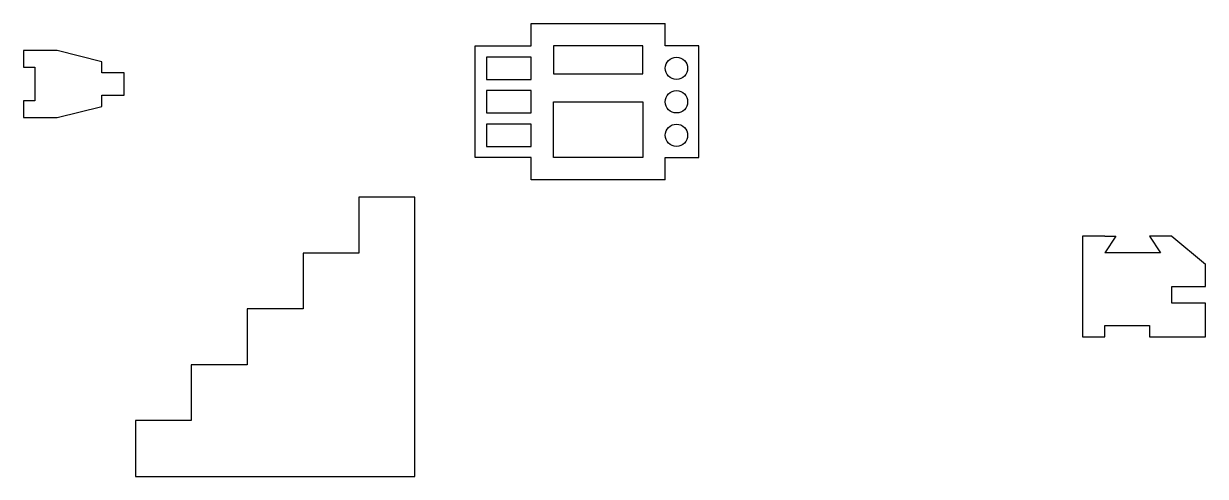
# Model space of a CAD drawing. Header units: millimetres. Extents: x 19343 to 21609, y 14027 to 14433.
# Drawn here: x 20552 to 21609, y 14027 to 14433 of the extents above; entities outside this region: 1.
import ezdxf

# ---------------------------------------------------------------- set-up
doc = ezdxf.new("R2010")
doc.units = ezdxf.units.MM

msp = doc.modelspace()

# ---------------------------------------------------------------- linework, layer by layer
for p, q in [((21005.7, 14432.9), (21125.7, 14432.9)), ((21005.7, 14422.9), (21005.7, 14432.9)), ((21125.7, 14412.9), (21125.7, 14432.9)), ((21005.7, 14412.9), (21005.7, 14422.9)), ((20955.7, 14312.9), (20955.7, 14412.9)), ((20955.7, 14412.9), (21005.7, 14412.9)), ((21105.7, 14412.9), (21025.7, 14412.9)), ((21025.7, 14412.9), (21025.7, 14387.9)), ((21105.7, 14387.9), (21105.7, 14412.9)), ((21155.7, 14412.9), (21125.7, 14412.9)), ((21155.7, 14312.9), (21155.7, 14412.9)), ((20965.7, 14402.9), (20965.7, 14382.9)), ((21005.7, 14402.9), (20965.7, 14402.9)), ((21005.7, 14382.9), (21005.7, 14402.9)), ((20965.7, 14382.9), (21005.7, 14382.9)), ((21025.7, 14387.9), (21105.7, 14387.9)), ((20965.7, 14372.9), (20965.7, 14352.9)), ((21005.7, 14372.9), (20965.7, 14372.9)), ((21005.7, 14352.9), (21005.7, 14372.9)), ((21025.7, 14312.9), (21025.7, 14362.9)), ((21025.7, 14362.9), (21105.7, 14362.9)), ((21105.7, 14362.9), (21105.7, 14312.9)), ((19343, 14356.5), (19373, 14356.8)), ((20965.7, 14352.9), (21005.7, 14352.9)), ((20965.7, 14342.9), (20965.7, 14322.9)), ((21005.7, 14342.9), (20965.7, 14342.9)), ((21005.7, 14322.9), (21005.7, 14342.9)), ((20965.7, 14322.9), (21005.7, 14322.9)), ((21005.7, 14312.9), (20955.7, 14312.9)), ((21005.7, 14292.9), (21005.7, 14312.9)), ((21105.7, 14312.9), (21025.7, 14312.9)), ((21125.7, 14292.9), (21125.7, 14312.9)), ((21125.7, 14312.9), (21155.7, 14312.9)), ((21125.7, 14292.9), (21005.7, 14292.9)), ((20901.6, 14277.4), (20851.6, 14277.4)), ((20851.6, 14277.4), (20851.6, 14227.4)), ((20901.6, 14027.4), (20901.6, 14277.4)), ((21518.9, 14242.5), (21498.9, 14242.5)), ((21498.9, 14242.5), (21498.9, 14152.5)), ((21518.9, 14242.5), (21528.9, 14242.5)), ((21528.9, 14242.5), (21518.9, 14227.5)), ((21578.9, 14242.5), (21558.9, 14242.5)), ((21558.9, 14242.5), (21568.9, 14227.5)), ((21578.9, 14242.5), (21608.9, 14217.5)), ((20851.6, 14227.4), (20801.6, 14227.4)), ((20801.6, 14227.4), (20801.6, 14177.4)), ((21528.9, 14227.5), (21518.9, 14227.5)), ((21568.9, 14227.5), (21528.9, 14227.5)), ((21608.9, 14197.5), (21608.9, 14217.5)), ((21578.9, 14182.5), (21578.9, 14197.5)), ((21578.9, 14197.5), (21608.9, 14197.5)), ((21608.9, 14182.5), (21578.9, 14182.5)), ((21608.9, 14152.5), (21608.9, 14182.5)), ((20801.6, 14177.4), (20751.6, 14177.4)), ((20751.6, 14177.4), (20751.6, 14127.4)), ((21518.9, 14152.5), (21518.9, 14162.5)), ((21518.9, 14162.5), (21558.9, 14162.5)), ((21558.9, 14162.5), (21558.9, 14152.5)), ((21498.9, 14152.5), (21518.9, 14152.5)), ((21558.9, 14152.5), (21608.9, 14152.5)), ((20751.6, 14127.4), (20701.6, 14127.4)), ((20701.6, 14127.4), (20701.6, 14077.4)), ((20701.6, 14077.4), (20651.6, 14077.4)), ((20651.6, 14077.4), (20651.6, 14027.4)), ((20651.6, 14027.4), (20901.6, 14027.4))]:
    msp.add_line(p, q)
msp.add_lwpolyline([(20581.6, 14408.8), (20551.6, 14408.8), (20551.6, 14393.8), (20561.6, 14393.8), (20561.6, 14363.8), (20551.6, 14363.8), (20551.6, 14348.8), (20581.6, 14348.8), (20621.6, 14358.8), (20621.6, 14368.8), (20641.6, 14368.8), (20641.6, 14388.8), (20621.6, 14388.8), (20621.6, 14398.8)], close=True)
for centre in [(21135.7, 14392.9), (21135.7, 14362.9), (21135.7, 14332.9)]:
    msp.add_circle(centre, 10)

doc.saveas('drawing.dxf')
